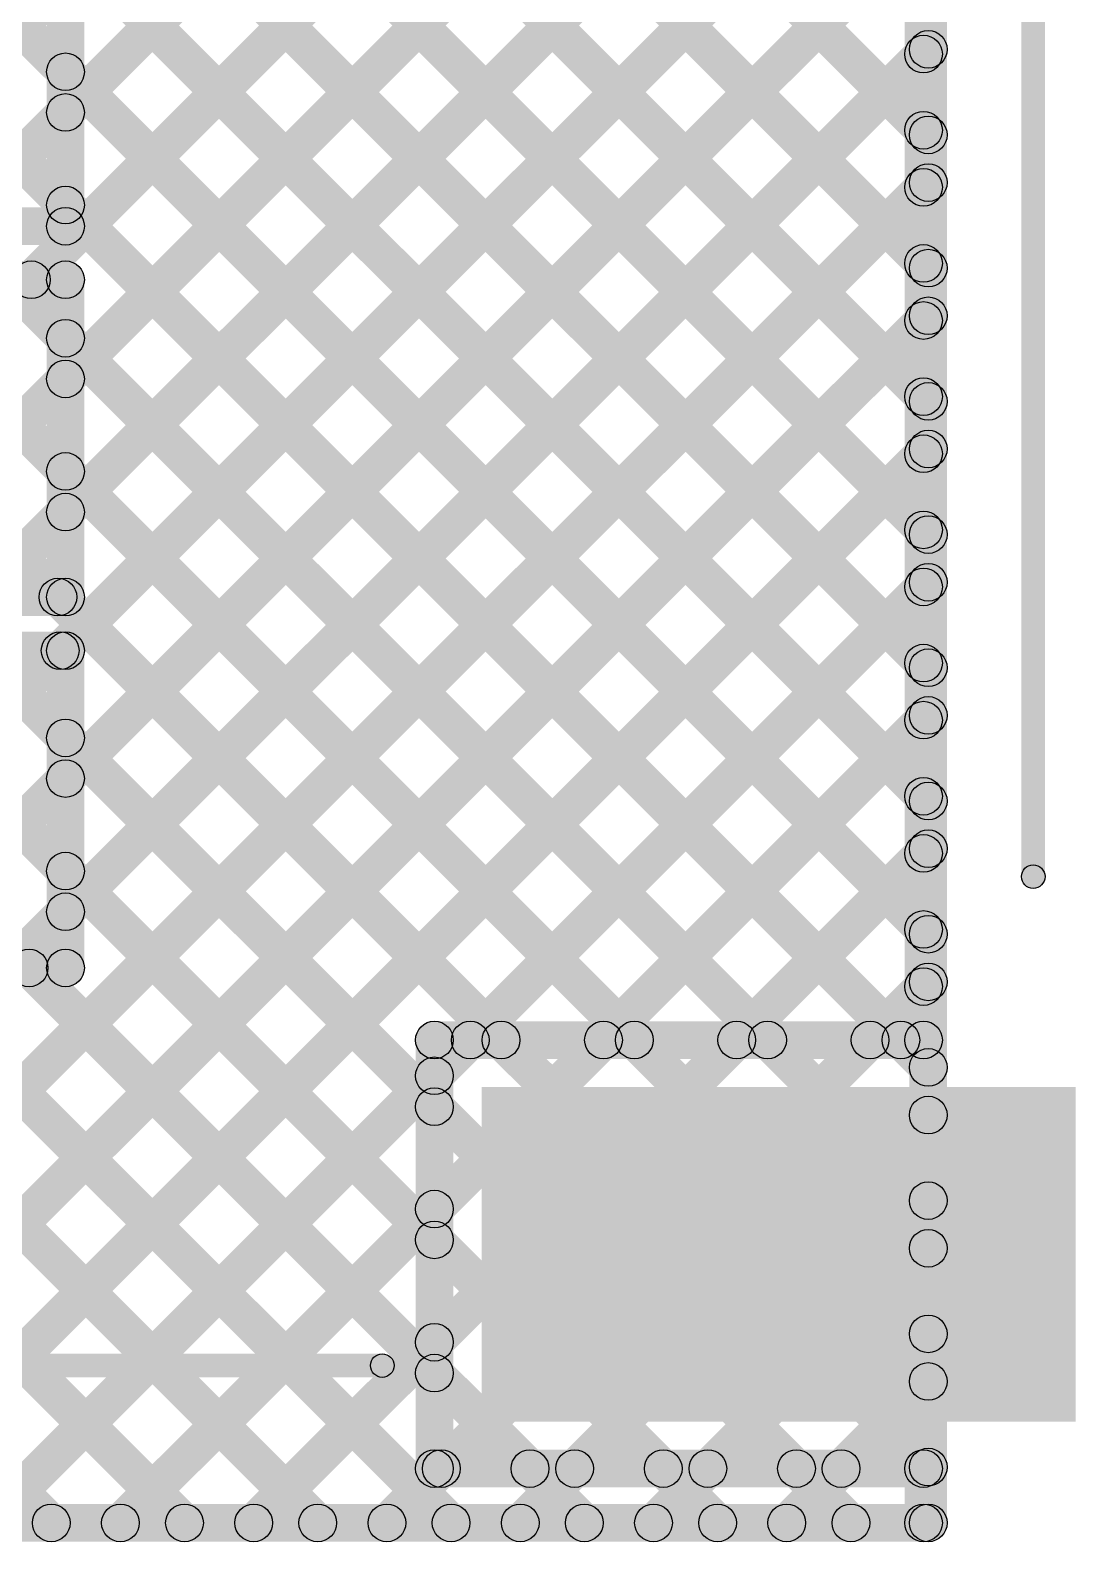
# Model space of a CAD drawing. Header units: millimetres. Extents: x 0.01 to 3.4, y 0.01 to 2.05.
# Drawn here: x 3.1714 to 3.3933, y 0.032 to 0.3529 of the extents above; entities that cross this region are included whole.
import ezdxf

# ---------------------------------------------------------------- set-up
doc = ezdxf.new("R2010")
doc.units = ezdxf.units.MM
doc.header["$MEASUREMENT"] = 0
for name, color, linetype in [('BottomLayer', 5, 'Continuous'), ('TopLayer', 1, 'Continuous'), ('TopOverlay', 2, 'Continuous'), ('TopPaste', 8, 'Continuous'), ('TopSolder', 216, 'Continuous')]:
    doc.layers.add(name, color=color, linetype=linetype)

# ---------------------------------------------------------------- blocks, each defined once
blk = doc.blocks.new('0220164_162121_61')
at = {"layer": 'TopLayer'}
blk.add_hatch(color=1, dxfattribs=at).paths.add_polyline_path([(-0.65354, -0.17618), (-0.71654, -0.17618), (-0.71654, -0.05807), (-0.65354, -0.05807)])
at = {"layer": 'TopOverlay'}
for points in [[(-0.71116, 0.132), (-0.70616, 0.132), (-0.70616, -0.033), (-0.71116, -0.033)], [(-0.60485, -0.17365), (-0.60485, -0.16865), (0, -0.16865), (0, -0.17365)]]:
    blk.add_hatch(color=2, dxfattribs=at).paths.add_polyline_path(points)
h = blk.add_hatch(color=2, dxfattribs=at)
edge = h.paths.add_edge_path()
edge.add_arc((-0.70866, -0.033), 0.0025, 0, 360)
h = blk.add_hatch(color=2, dxfattribs=at)
edge = h.paths.add_edge_path()
edge.add_arc((-0.60485, -0.17115), 0.0025, 0, 360)
at = {"layer": 'TopPaste'}
blk.add_hatch(color=8, dxfattribs=at).paths.add_polyline_path([(-0.65354, -0.17618), (-0.71654, -0.17618), (-0.71654, -0.05807), (-0.65354, -0.05807)])
at = {"layer": 'TopSolder'}
blk.add_hatch(color=216, dxfattribs=at).paths.add_polyline_path([(-0.64954, -0.18018), (-0.72054, -0.18018), (-0.72054, -0.05407), (-0.64954, -0.05407)])
at = {"layer": 'TopOverlay'}
for centre in [(-0.70866, -0.033), (-0.60485, -0.17115)]:
    blk.add_circle(centre, 0.0025, dxfattribs=at)

msp = doc.modelspace()

# ---------------------------------------------------------------- hatches: boundary and pattern name
at = {"layer": 'BottomLayer'}
for points in [[(3.366, 0.036), (3.358, 0.036), (3.358, 1.6373), (3.366, 1.6373)], [(2.27717, 1.0139), (2.28283, 1.01955), (3.26355, 0.03883), (3.2579, 0.03317)], [(2.28362, 0.97916), (2.28928, 0.98482), (3.23527, 0.03883), (3.22961, 0.03317)], [(2.27702, 0.95749), (2.28267, 0.96314), (3.20699, 0.03883), (3.20133, 0.03317)], [(2.2631, 0.94311), (2.26876, 0.94877), (3.1787, 0.03883), (3.17304, 0.03317)], [(2.96893, 0.71812), (2.97459, 0.72377), (3.36483, 0.33353), (3.35917, 0.32787)], [(2.95697, 0.70179), (2.96263, 0.70745), (3.36483, 0.30525), (3.35917, 0.29959)], [(2.9384, 0.69208), (2.94405, 0.69774), (3.36483, 0.27696), (3.35917, 0.27131)], [(3.02659, 0.5756), (3.03225, 0.58126), (3.36483, 0.24868), (3.35917, 0.24302)], [(3.02017, 0.55374), (3.02583, 0.55939), (3.36483, 0.22039), (3.35917, 0.21474)], [(2.96467, 0.14387), (2.95901, 0.14953), (3.35917, 0.54969), (3.36483, 0.54403)], [(3.02017, 0.52545), (3.02583, 0.53111), (3.36483, 0.19211), (3.35917, 0.18645)], [(2.98155, 0.13246), (2.97589, 0.13812), (3.35917, 0.5214), (3.36483, 0.51575)], [(3.02017, 0.49717), (3.02583, 0.50283), (3.36483, 0.16383), (3.35917, 0.15817)], [(2.99487, 0.11751), (2.98922, 0.12316), (3.35917, 0.49312), (3.36483, 0.48746)], [(3.02017, 0.46888), (3.02583, 0.47454), (3.36483, 0.13554), (3.35917, 0.12988)], [(3.00449, 0.09884), (2.99883, 0.10449), (3.35917, 0.46483), (3.36483, 0.45918)], [(3.02017, 0.4406), (3.02583, 0.44626), (3.36483, 0.10726), (3.35917, 0.1016)], [(3.00922, 0.07529), (3.00357, 0.08095), (3.35917, 0.43655), (3.36483, 0.43089)], [(3.02017, 0.41232), (3.02583, 0.41797), (3.36483, 0.07897), (3.35917, 0.07332)], [(3.00375, 0.04153), (2.99809, 0.04718), (3.35917, 0.40827), (3.36483, 0.40261)], [(3.0266, 0.3776), (3.03226, 0.38326), (3.36483, 0.05069), (3.35917, 0.04503)], [(3.02368, 0.03317), (3.01802, 0.03883), (3.35917, 0.37998), (3.36483, 0.37432)], [(3.0216, 0.35431), (3.02726, 0.35997), (3.3484, 0.03883), (3.34275, 0.03317)], [(3.05196, 0.03317), (3.0463, 0.03883), (3.35917, 0.3517), (3.36483, 0.34604)], [(3.00869, 0.33894), (3.01435, 0.3446), (3.32012, 0.03883), (3.31447, 0.03317)], [(2.989, 0.33035), (2.99466, 0.33601), (3.29184, 0.03883), (3.28618, 0.03317)], [(3.08024, 0.03317), (3.07459, 0.03883), (3.35917, 0.32341), (3.36483, 0.31776)], [(3.10853, 0.03317), (3.10287, 0.03883), (3.35917, 0.29513), (3.36483, 0.28947)], [(3.13681, 0.03317), (3.13116, 0.03883), (3.35917, 0.26684), (3.36483, 0.26119)], [(3.1651, 0.03317), (3.15944, 0.03883), (3.35917, 0.23856), (3.36483, 0.2329)], [(3.19338, 0.03317), (3.18772, 0.03883), (3.35917, 0.21028), (3.36483, 0.20462)], [(3.22167, 0.03317), (3.21601, 0.03883), (3.35917, 0.18199), (3.36483, 0.17633)], [(3.24995, 0.03317), (3.24429, 0.03883), (3.35917, 0.15371), (3.36483, 0.14805)], [(3.27823, 0.03317), (3.27258, 0.03883), (3.35917, 0.12542), (3.36483, 0.11977)], [(3.30652, 0.03317), (3.30086, 0.03883), (3.35917, 0.09714), (3.36483, 0.09148)], [(3.3348, 0.03317), (3.32915, 0.03883), (3.35917, 0.06885), (3.36483, 0.0632)], [(2.9971, 0.032), (2.9971, 0.04), (3.362, 0.04), (3.362, 0.032)]]:
    msp.add_hatch(color=5, dxfattribs=at).paths.add_polyline_path(points)
h = msp.add_hatch(color=5, dxfattribs=at)
edge = h.paths.add_edge_path()
edge.add_arc((3.362, 0.34887), 0.004, 0, 360)
h = msp.add_hatch(color=5, dxfattribs=at)
edge = h.paths.add_edge_path()
edge.add_arc((3.362, 0.3307), 0.004, 0, 360)
h = msp.add_hatch(color=5, dxfattribs=at)
edge = h.paths.add_edge_path()
edge.add_arc((3.362, 0.32058), 0.004, 0, 360)
h = msp.add_hatch(color=5, dxfattribs=at)
edge = h.paths.add_edge_path()
edge.add_arc((3.362, 0.30242), 0.004, 0, 360)
h = msp.add_hatch(color=5, dxfattribs=at)
edge = h.paths.add_edge_path()
edge.add_arc((3.362, 0.2923), 0.004, 0, 360)
h = msp.add_hatch(color=5, dxfattribs=at)
edge = h.paths.add_edge_path()
edge.add_arc((3.362, 0.27413), 0.004, 0, 360)
h = msp.add_hatch(color=5, dxfattribs=at)
edge = h.paths.add_edge_path()
edge.add_arc((3.362, 0.26402), 0.004, 0, 360)
h = msp.add_hatch(color=5, dxfattribs=at)
edge = h.paths.add_edge_path()
edge.add_arc((3.362, 0.24585), 0.004, 0, 360)
h = msp.add_hatch(color=5, dxfattribs=at)
edge = h.paths.add_edge_path()
edge.add_arc((3.362, 0.23573), 0.004, 0, 360)
h = msp.add_hatch(color=5, dxfattribs=at)
edge = h.paths.add_edge_path()
edge.add_arc((3.362, 0.21757), 0.004, 0, 360)
h = msp.add_hatch(color=5, dxfattribs=at)
edge = h.paths.add_edge_path()
edge.add_arc((3.362, 0.20745), 0.004, 0, 360)
h = msp.add_hatch(color=5, dxfattribs=at)
edge = h.paths.add_edge_path()
edge.add_arc((3.362, 0.18928), 0.004, 0, 360)
h = msp.add_hatch(color=5, dxfattribs=at)
edge = h.paths.add_edge_path()
edge.add_arc((3.362, 0.17916), 0.004, 0, 360)
h = msp.add_hatch(color=5, dxfattribs=at)
edge = h.paths.add_edge_path()
edge.add_arc((3.362, 0.161), 0.004, 0, 360)
h = msp.add_hatch(color=5, dxfattribs=at)
edge = h.paths.add_edge_path()
edge.add_arc((3.362, 0.15088), 0.004, 0, 360)
h = msp.add_hatch(color=5, dxfattribs=at)
edge = h.paths.add_edge_path()
edge.add_arc((3.362, 0.13271), 0.004, 0, 360)
h = msp.add_hatch(color=5, dxfattribs=at)
edge = h.paths.add_edge_path()
edge.add_arc((3.362, 0.12259), 0.004, 0, 360)
h = msp.add_hatch(color=5, dxfattribs=at)
edge = h.paths.add_edge_path()
edge.add_arc((3.362, 0.10443), 0.004, 0, 360)
h = msp.add_hatch(color=5, dxfattribs=at)
edge = h.paths.add_edge_path()
edge.add_arc((3.362, 0.09431), 0.004, 0, 360)
h = msp.add_hatch(color=5, dxfattribs=at)
edge = h.paths.add_edge_path()
edge.add_arc((3.362, 0.07614), 0.004, 0, 360)
h = msp.add_hatch(color=5, dxfattribs=at)
edge = h.paths.add_edge_path()
edge.add_arc((3.362, 0.06603), 0.004, 0, 360)
h = msp.add_hatch(color=5, dxfattribs=at)
edge = h.paths.add_edge_path()
edge.add_arc((3.362, 0.04786), 0.004, 0, 360)
h = msp.add_hatch(color=5, dxfattribs=at)
edge = h.paths.add_edge_path()
edge.add_arc((3.17587, 0.036), 0.004, 0, 360)
h = msp.add_hatch(color=5, dxfattribs=at)
edge = h.paths.add_edge_path()
edge.add_arc((3.19055, 0.036), 0.004, 0, 360)
h = msp.add_hatch(color=5, dxfattribs=at)
edge = h.paths.add_edge_path()
edge.add_arc((3.20416, 0.036), 0.004, 0, 360)
h = msp.add_hatch(color=5, dxfattribs=at)
edge = h.paths.add_edge_path()
edge.add_arc((3.21884, 0.036), 0.004, 0, 360)
h = msp.add_hatch(color=5, dxfattribs=at)
edge = h.paths.add_edge_path()
edge.add_arc((3.23244, 0.036), 0.004, 0, 360)
h = msp.add_hatch(color=5, dxfattribs=at)
edge = h.paths.add_edge_path()
edge.add_arc((3.24712, 0.036), 0.004, 0, 360)
h = msp.add_hatch(color=5, dxfattribs=at)
edge = h.paths.add_edge_path()
edge.add_arc((3.26073, 0.036), 0.004, 0, 360)
h = msp.add_hatch(color=5, dxfattribs=at)
edge = h.paths.add_edge_path()
edge.add_arc((3.27541, 0.036), 0.004, 0, 360)
h = msp.add_hatch(color=5, dxfattribs=at)
edge = h.paths.add_edge_path()
edge.add_arc((3.28901, 0.036), 0.004, 0, 360)
h = msp.add_hatch(color=5, dxfattribs=at)
edge = h.paths.add_edge_path()
edge.add_arc((3.30369, 0.036), 0.004, 0, 360)
h = msp.add_hatch(color=5, dxfattribs=at)
edge = h.paths.add_edge_path()
edge.add_arc((3.31729, 0.036), 0.004, 0, 360)
h = msp.add_hatch(color=5, dxfattribs=at)
edge = h.paths.add_edge_path()
edge.add_arc((3.33197, 0.036), 0.004, 0, 360)
h = msp.add_hatch(color=5, dxfattribs=at)
edge = h.paths.add_edge_path()
edge.add_arc((3.34558, 0.036), 0.004, 0, 360)
h = msp.add_hatch(color=5, dxfattribs=at)
edge = h.paths.add_edge_path()
edge.add_arc((3.362, 0.036), 0.004, 0, 360)
h = msp.add_hatch(color=5, dxfattribs=at)
edge = h.paths.add_edge_path()
edge.add_arc((3.362, 0.036), 0.004, 0, 360)
at = {"layer": 'TopLayer'}
for points in [[(3.357, 0.58285), (3.365, 0.58285), (3.365, 0.13853), (3.357, 0.13853)], [(3.18173, 0.33264), (3.17607, 0.3383), (3.35817, 0.5204), (3.36383, 0.51475)], [(3.17448, 0.29712), (3.16883, 0.30277), (3.35817, 0.49212), (3.36383, 0.48646)], [(3.19811, 0.46065), (3.20377, 0.46631), (3.36383, 0.30625), (3.35817, 0.30059)], [(3.22623, 0.46082), (3.23189, 0.46647), (3.36383, 0.33453), (3.35817, 0.32887)], [(3.18173, 0.27607), (3.17607, 0.28173), (3.35817, 0.46383), (3.36383, 0.45818)], [(3.17607, 0.45441), (3.18173, 0.46007), (3.36383, 0.27796), (3.35817, 0.27231)], [(3.18173, 0.24779), (3.17607, 0.25345), (3.35817, 0.43555), (3.36383, 0.42989)], [(3.17607, 0.42612), (3.18173, 0.43178), (3.36383, 0.24968), (3.35817, 0.24402)], [(3.1806, 0.21838), (3.17494, 0.22403), (3.35817, 0.40727), (3.36383, 0.40161)], [(3.17607, 0.39784), (3.18173, 0.4035), (3.36383, 0.22139), (3.35817, 0.21574)], [(3.18173, 0.19122), (3.17607, 0.19688), (3.35817, 0.37898), (3.36383, 0.37332)], [(3.1829, 0.31131), (3.1749, 0.31131), (3.1749, 0.37869), (3.1829, 0.37869)], [(3.17607, 0.36956), (3.18173, 0.37521), (3.36383, 0.19311), (3.35817, 0.18745)], [(3.18173, 0.16294), (3.17607, 0.16859), (3.35817, 0.3507), (3.36383, 0.34504)], [(3.17607, 0.34127), (3.18173, 0.34693), (3.36383, 0.16483), (3.35817, 0.15917)], [(3.08024, 0.03317), (3.07459, 0.03883), (3.35817, 0.32241), (3.36383, 0.31676)], [(3.17607, 0.31299), (3.18173, 0.31864), (3.35901, 0.14136), (3.35336, 0.1357)], [(3.0131, 0.30731), (3.0131, 0.31531), (3.1789, 0.31531), (3.1789, 0.30731)], [(3.0131, 0.29595), (3.0131, 0.30395), (3.1789, 0.30395), (3.1789, 0.29595)], [(3.1829, 0.23257), (3.1749, 0.23257), (3.1749, 0.29995), (3.1829, 0.29995)], [(3.10853, 0.03317), (3.10287, 0.03883), (3.35817, 0.29413), (3.36383, 0.28847)], [(3.17607, 0.2847), (3.18173, 0.29036), (3.33073, 0.14136), (3.32507, 0.1357)], [(3.13681, 0.03317), (3.13116, 0.03883), (3.35817, 0.26584), (3.36383, 0.26019)], [(3.17607, 0.25642), (3.18173, 0.26208), (3.30245, 0.14136), (3.29679, 0.1357)], [(3.26762, 0.1357), (3.26197, 0.14136), (3.35817, 0.23756), (3.36383, 0.2319)], [(3.0131, 0.22857), (3.0131, 0.23657), (3.1789, 0.23657), (3.1789, 0.22857)], [(3.17446, 0.22975), (3.18011, 0.2354), (3.27416, 0.14136), (3.2685, 0.1357)], [(3.0131, 0.2172), (3.0131, 0.2252), (3.1789, 0.2252), (3.1789, 0.2172)], [(3.1829, 0.15383), (3.1749, 0.15383), (3.1749, 0.2212), (3.1829, 0.2212)], [(3.29591, 0.1357), (3.29025, 0.14136), (3.35817, 0.20928), (3.36383, 0.20362)], [(3.17607, 0.19985), (3.18173, 0.20551), (3.26003, 0.12721), (3.25437, 0.12155)], [(3.32419, 0.1357), (3.31854, 0.14136), (3.35817, 0.18099), (3.36383, 0.17533)], [(3.17607, 0.17157), (3.18173, 0.17723), (3.26003, 0.09893), (3.25437, 0.09327)], [(3.0131, 0.14983), (3.0131, 0.15783), (3.1789, 0.15783), (3.1789, 0.14983)], [(3.05521, 0.15101), (3.06087, 0.15666), (3.1787, 0.03883), (3.17304, 0.03317)], [(3.08349, 0.15101), (3.08915, 0.15666), (3.20699, 0.03883), (3.20133, 0.03317)], [(3.11178, 0.15101), (3.11744, 0.15666), (3.23527, 0.03883), (3.22961, 0.03317)], [(3.14006, 0.15101), (3.14572, 0.15666), (3.26355, 0.03883), (3.2579, 0.03317)], [(3.16835, 0.15101), (3.174, 0.15666), (3.26003, 0.07064), (3.25437, 0.06499)], [(3.35248, 0.1357), (3.34682, 0.14136), (3.35817, 0.15271), (3.36383, 0.14705)], [(3.26003, 0.1281), (3.25437, 0.13376), (3.26197, 0.14136), (3.26762, 0.1357)], [(3.2572, 0.13453), (3.2572, 0.14253), (3.361, 0.14253), (3.361, 0.13453)], [(3.2612, 0.04754), (3.2532, 0.04754), (3.2532, 0.13853), (3.2612, 0.13853)], [(3.1651, 0.03317), (3.15944, 0.03883), (3.25437, 0.13376), (3.26003, 0.1281)], [(3.19338, 0.03317), (3.18772, 0.03883), (3.25437, 0.10547), (3.26003, 0.09982)], [(3.22167, 0.03317), (3.21601, 0.03883), (3.25437, 0.07719), (3.26003, 0.07153)], [(3.2572, 0.04354), (3.2572, 0.05154), (3.361, 0.05154), (3.361, 0.04354)], [(3.24995, 0.03317), (3.24429, 0.03883), (3.25583, 0.05036), (3.26149, 0.04471)], [(3.27823, 0.03317), (3.27258, 0.03883), (3.28411, 0.05036), (3.28977, 0.04471)], [(3.27465, 0.04471), (3.2803, 0.05036), (3.29184, 0.03883), (3.28618, 0.03317)], [(3.30652, 0.03317), (3.30086, 0.03883), (3.3124, 0.05036), (3.31805, 0.04471)], [(3.30293, 0.04471), (3.30859, 0.05036), (3.32012, 0.03883), (3.31447, 0.03317)], [(3.3348, 0.03317), (3.32915, 0.03883), (3.34068, 0.05036), (3.34634, 0.04471)], [(3.33121, 0.04471), (3.33687, 0.05036), (3.3484, 0.03883), (3.34275, 0.03317)], [(3.365, 0.036), (3.357, 0.036), (3.357, 0.04754), (3.365, 0.04754)], [(2.9971, 0.032), (2.9971, 0.04), (3.361, 0.04), (3.361, 0.032)]]:
    msp.add_hatch(color=1, dxfattribs=at).paths.add_polyline_path(points)
h = msp.add_hatch(color=1, dxfattribs=at)
edge = h.paths.add_edge_path()
edge.add_arc((3.361, 0.34787), 0.004, 0, 360)
h = msp.add_hatch(color=1, dxfattribs=at)
edge = h.paths.add_edge_path()
edge.add_arc((3.1789, 0.3441), 0.004, 0, 360)
h = msp.add_hatch(color=1, dxfattribs=at)
edge = h.paths.add_edge_path()
edge.add_arc((3.1789, 0.33547), 0.004, 0, 360)
h = msp.add_hatch(color=1, dxfattribs=at)
edge = h.paths.add_edge_path()
edge.add_arc((3.361, 0.3317), 0.004, 0, 360)
h = msp.add_hatch(color=1, dxfattribs=at)
edge = h.paths.add_edge_path()
edge.add_arc((3.361, 0.31958), 0.004, 0, 360)
h = msp.add_hatch(color=1, dxfattribs=at)
edge = h.paths.add_edge_path()
edge.add_arc((3.1789, 0.31582), 0.004, 0, 360)
h = msp.add_hatch(color=1, dxfattribs=at)
edge = h.paths.add_edge_path()
edge.add_arc((3.1789, 0.31131), 0.004, 0, 360)
h = msp.add_hatch(color=1, dxfattribs=at)
edge = h.paths.add_edge_path()
edge.add_arc((3.1789, 0.31131), 0.004, 0, 360)
h = msp.add_hatch(color=1, dxfattribs=at)
edge = h.paths.add_edge_path()
edge.add_arc((3.361, 0.30342), 0.004, 0, 360)
h = msp.add_hatch(color=1, dxfattribs=at)
edge = h.paths.add_edge_path()
edge.add_arc((3.17165, 0.29995), 0.004, 0, 360)
h = msp.add_hatch(color=1, dxfattribs=at)
edge = h.paths.add_edge_path()
edge.add_arc((3.1789, 0.29995), 0.004, 0, 360)
h = msp.add_hatch(color=1, dxfattribs=at)
edge = h.paths.add_edge_path()
edge.add_arc((3.1789, 0.29995), 0.004, 0, 360)
h = msp.add_hatch(color=1, dxfattribs=at)
edge = h.paths.add_edge_path()
edge.add_arc((3.361, 0.2913), 0.004, 0, 360)
h = msp.add_hatch(color=1, dxfattribs=at)
edge = h.paths.add_edge_path()
edge.add_arc((3.1789, 0.28753), 0.004, 0, 360)
h = msp.add_hatch(color=1, dxfattribs=at)
edge = h.paths.add_edge_path()
edge.add_arc((3.1789, 0.2789), 0.004, 0, 360)
h = msp.add_hatch(color=1, dxfattribs=at)
edge = h.paths.add_edge_path()
edge.add_arc((3.361, 0.27513), 0.004, 0, 360)
h = msp.add_hatch(color=1, dxfattribs=at)
edge = h.paths.add_edge_path()
edge.add_arc((3.361, 0.26302), 0.004, 0, 360)
h = msp.add_hatch(color=1, dxfattribs=at)
edge = h.paths.add_edge_path()
edge.add_arc((3.1789, 0.25925), 0.004, 0, 360)
h = msp.add_hatch(color=1, dxfattribs=at)
edge = h.paths.add_edge_path()
edge.add_arc((3.1789, 0.25062), 0.004, 0, 360)
h = msp.add_hatch(color=1, dxfattribs=at)
edge = h.paths.add_edge_path()
edge.add_arc((3.361, 0.24685), 0.004, 0, 360)
h = msp.add_hatch(color=1, dxfattribs=at)
edge = h.paths.add_edge_path()
edge.add_arc((3.361, 0.23473), 0.004, 0, 360)
h = msp.add_hatch(color=1, dxfattribs=at)
edge = h.paths.add_edge_path()
edge.add_arc((3.17729, 0.23257), 0.004, 0, 360)
h = msp.add_hatch(color=1, dxfattribs=at)
edge = h.paths.add_edge_path()
edge.add_arc((3.1789, 0.23257), 0.004, 0, 360)
h = msp.add_hatch(color=1, dxfattribs=at)
edge = h.paths.add_edge_path()
edge.add_arc((3.1789, 0.23257), 0.004, 0, 360)
h = msp.add_hatch(color=1, dxfattribs=at)
edge = h.paths.add_edge_path()
edge.add_arc((3.17777, 0.2212), 0.004, 0, 360)
h = msp.add_hatch(color=1, dxfattribs=at)
edge = h.paths.add_edge_path()
edge.add_arc((3.1789, 0.2212), 0.004, 0, 360)
h = msp.add_hatch(color=1, dxfattribs=at)
edge = h.paths.add_edge_path()
edge.add_arc((3.1789, 0.2212), 0.004, 0, 360)
h = msp.add_hatch(color=1, dxfattribs=at)
edge = h.paths.add_edge_path()
edge.add_arc((3.361, 0.21857), 0.004, 0, 360)
h = msp.add_hatch(color=1, dxfattribs=at)
edge = h.paths.add_edge_path()
edge.add_arc((3.361, 0.20645), 0.004, 0, 360)
h = msp.add_hatch(color=1, dxfattribs=at)
edge = h.paths.add_edge_path()
edge.add_arc((3.1789, 0.20268), 0.004, 0, 360)
h = msp.add_hatch(color=1, dxfattribs=at)
edge = h.paths.add_edge_path()
edge.add_arc((3.1789, 0.19405), 0.004, 0, 360)
h = msp.add_hatch(color=1, dxfattribs=at)
edge = h.paths.add_edge_path()
edge.add_arc((3.361, 0.19028), 0.004, 0, 360)
h = msp.add_hatch(color=1, dxfattribs=at)
edge = h.paths.add_edge_path()
edge.add_arc((3.361, 0.17816), 0.004, 0, 360)
h = msp.add_hatch(color=1, dxfattribs=at)
edge = h.paths.add_edge_path()
edge.add_arc((3.1789, 0.1744), 0.004, 0, 360)
h = msp.add_hatch(color=1, dxfattribs=at)
edge = h.paths.add_edge_path()
edge.add_arc((3.1789, 0.16577), 0.004, 0, 360)
h = msp.add_hatch(color=1, dxfattribs=at)
edge = h.paths.add_edge_path()
edge.add_arc((3.361, 0.162), 0.004, 0, 360)
h = msp.add_hatch(color=1, dxfattribs=at)
edge = h.paths.add_edge_path()
edge.add_arc((3.17118, 0.15383), 0.004, 0, 360)
h = msp.add_hatch(color=1, dxfattribs=at)
edge = h.paths.add_edge_path()
edge.add_arc((3.1789, 0.15383), 0.004, 0, 360)
h = msp.add_hatch(color=1, dxfattribs=at)
edge = h.paths.add_edge_path()
edge.add_arc((3.1789, 0.15383), 0.004, 0, 360)
h = msp.add_hatch(color=1, dxfattribs=at)
edge = h.paths.add_edge_path()
edge.add_arc((3.361, 0.14988), 0.004, 0, 360)
h = msp.add_hatch(color=1, dxfattribs=at)
edge = h.paths.add_edge_path()
edge.add_arc((3.2572, 0.13853), 0.004, 0, 360)
h = msp.add_hatch(color=1, dxfattribs=at)
edge = h.paths.add_edge_path()
edge.add_arc((3.2572, 0.13853), 0.004, 0, 360)
h = msp.add_hatch(color=1, dxfattribs=at)
edge = h.paths.add_edge_path()
edge.add_arc((3.2648, 0.13853), 0.004, 0, 360)
h = msp.add_hatch(color=1, dxfattribs=at)
edge = h.paths.add_edge_path()
edge.add_arc((3.2648, 0.13853), 0.004, 0, 360)
h = msp.add_hatch(color=1, dxfattribs=at)
edge = h.paths.add_edge_path()
edge.add_arc((3.27133, 0.13853), 0.004, 0, 360)
h = msp.add_hatch(color=1, dxfattribs=at)
edge = h.paths.add_edge_path()
edge.add_arc((3.29308, 0.13853), 0.004, 0, 360)
h = msp.add_hatch(color=1, dxfattribs=at)
edge = h.paths.add_edge_path()
edge.add_arc((3.29962, 0.13853), 0.004, 0, 360)
h = msp.add_hatch(color=1, dxfattribs=at)
edge = h.paths.add_edge_path()
edge.add_arc((3.32136, 0.13853), 0.004, 0, 360)
h = msp.add_hatch(color=1, dxfattribs=at)
edge = h.paths.add_edge_path()
edge.add_arc((3.3279, 0.13853), 0.004, 0, 360)
h = msp.add_hatch(color=1, dxfattribs=at)
edge = h.paths.add_edge_path()
edge.add_arc((3.34965, 0.13853), 0.004, 0, 360)
h = msp.add_hatch(color=1, dxfattribs=at)
edge = h.paths.add_edge_path()
edge.add_arc((3.35619, 0.13853), 0.004, 0, 360)
h = msp.add_hatch(color=1, dxfattribs=at)
edge = h.paths.add_edge_path()
edge.add_arc((3.361, 0.13853), 0.004, 0, 360)
h = msp.add_hatch(color=1, dxfattribs=at)
edge = h.paths.add_edge_path()
edge.add_arc((3.361, 0.13853), 0.004, 0, 360)
h = msp.add_hatch(color=1, dxfattribs=at)
edge = h.paths.add_edge_path()
edge.add_arc((3.2572, 0.13093), 0.004, 0, 360)
h = msp.add_hatch(color=1, dxfattribs=at)
edge = h.paths.add_edge_path()
edge.add_arc((3.2572, 0.13093), 0.004, 0, 360)
h = msp.add_hatch(color=1, dxfattribs=at)
edge = h.paths.add_edge_path()
edge.add_arc((3.2572, 0.12438), 0.004, 0, 360)
h = msp.add_hatch(color=1, dxfattribs=at)
edge = h.paths.add_edge_path()
edge.add_arc((3.2572, 0.10264), 0.004, 0, 360)
h = msp.add_hatch(color=1, dxfattribs=at)
edge = h.paths.add_edge_path()
edge.add_arc((3.2572, 0.0961), 0.004, 0, 360)
h = msp.add_hatch(color=1, dxfattribs=at)
edge = h.paths.add_edge_path()
edge.add_arc((3.2572, 0.07436), 0.004, 0, 360)
h = msp.add_hatch(color=1, dxfattribs=at)
edge = h.paths.add_edge_path()
edge.add_arc((3.2572, 0.06781), 0.004, 0, 360)
h = msp.add_hatch(color=1, dxfattribs=at)
edge = h.paths.add_edge_path()
edge.add_arc((3.2572, 0.04754), 0.004, 0, 360)
h = msp.add_hatch(color=1, dxfattribs=at)
edge = h.paths.add_edge_path()
edge.add_arc((3.2572, 0.04754), 0.004, 0, 360)
h = msp.add_hatch(color=1, dxfattribs=at)
edge = h.paths.add_edge_path()
edge.add_arc((3.25866, 0.04754), 0.004, 0, 360)
h = msp.add_hatch(color=1, dxfattribs=at)
edge = h.paths.add_edge_path()
edge.add_arc((3.27748, 0.04754), 0.004, 0, 360)
h = msp.add_hatch(color=1, dxfattribs=at)
edge = h.paths.add_edge_path()
edge.add_arc((3.28694, 0.04754), 0.004, 0, 360)
h = msp.add_hatch(color=1, dxfattribs=at)
edge = h.paths.add_edge_path()
edge.add_arc((3.30576, 0.04754), 0.004, 0, 360)
h = msp.add_hatch(color=1, dxfattribs=at)
edge = h.paths.add_edge_path()
edge.add_arc((3.31523, 0.04754), 0.004, 0, 360)
h = msp.add_hatch(color=1, dxfattribs=at)
edge = h.paths.add_edge_path()
edge.add_arc((3.33404, 0.04754), 0.004, 0, 360)
h = msp.add_hatch(color=1, dxfattribs=at)
edge = h.paths.add_edge_path()
edge.add_arc((3.34351, 0.04754), 0.004, 0, 360)
h = msp.add_hatch(color=1, dxfattribs=at)
edge = h.paths.add_edge_path()
edge.add_arc((3.361, 0.04754), 0.004, 0, 360)
h = msp.add_hatch(color=1, dxfattribs=at)
edge = h.paths.add_edge_path()
edge.add_arc((3.361, 0.04754), 0.004, 0, 360)
h = msp.add_hatch(color=1, dxfattribs=at)
edge = h.paths.add_edge_path()
edge.add_arc((3.17587, 0.036), 0.004, 0, 360)
h = msp.add_hatch(color=1, dxfattribs=at)
edge = h.paths.add_edge_path()
edge.add_arc((3.19055, 0.036), 0.004, 0, 360)
h = msp.add_hatch(color=1, dxfattribs=at)
edge = h.paths.add_edge_path()
edge.add_arc((3.20416, 0.036), 0.004, 0, 360)
h = msp.add_hatch(color=1, dxfattribs=at)
edge = h.paths.add_edge_path()
edge.add_arc((3.21884, 0.036), 0.004, 0, 360)
h = msp.add_hatch(color=1, dxfattribs=at)
edge = h.paths.add_edge_path()
edge.add_arc((3.23244, 0.036), 0.004, 0, 360)
h = msp.add_hatch(color=1, dxfattribs=at)
edge = h.paths.add_edge_path()
edge.add_arc((3.24712, 0.036), 0.004, 0, 360)
h = msp.add_hatch(color=1, dxfattribs=at)
edge = h.paths.add_edge_path()
edge.add_arc((3.26073, 0.036), 0.004, 0, 360)
h = msp.add_hatch(color=1, dxfattribs=at)
edge = h.paths.add_edge_path()
edge.add_arc((3.27541, 0.036), 0.004, 0, 360)
h = msp.add_hatch(color=1, dxfattribs=at)
edge = h.paths.add_edge_path()
edge.add_arc((3.28901, 0.036), 0.004, 0, 360)
h = msp.add_hatch(color=1, dxfattribs=at)
edge = h.paths.add_edge_path()
edge.add_arc((3.30369, 0.036), 0.004, 0, 360)
h = msp.add_hatch(color=1, dxfattribs=at)
edge = h.paths.add_edge_path()
edge.add_arc((3.31729, 0.036), 0.004, 0, 360)
h = msp.add_hatch(color=1, dxfattribs=at)
edge = h.paths.add_edge_path()
edge.add_arc((3.33197, 0.036), 0.004, 0, 360)
h = msp.add_hatch(color=1, dxfattribs=at)
edge = h.paths.add_edge_path()
edge.add_arc((3.34558, 0.036), 0.004, 0, 360)
h = msp.add_hatch(color=1, dxfattribs=at)
edge = h.paths.add_edge_path()
edge.add_arc((3.361, 0.036), 0.004, 0, 360)
h = msp.add_hatch(color=1, dxfattribs=at)
edge = h.paths.add_edge_path()
edge.add_arc((3.361, 0.036), 0.004, 0, 360)

# ---------------------------------------------------------------- linework, layer by layer
at = {"layer": 'BottomLayer'}
for centre in [(3.362, 0.34887), (3.362, 0.3307), (3.362, 0.32058), (3.362, 0.30242), (3.362, 0.2923), (3.362, 0.27413), (3.362, 0.26402), (3.362, 0.24585), (3.362, 0.23573), (3.362, 0.21757), (3.362, 0.20745), (3.362, 0.18928), (3.362, 0.17916), (3.362, 0.161), (3.362, 0.15088), (3.362, 0.13271), (3.362, 0.12259), (3.362, 0.10443), (3.362, 0.09431), (3.362, 0.07614), (3.362, 0.06603), (3.362, 0.04786), (3.17587, 0.036), (3.19055, 0.036), (3.20416, 0.036), (3.21884, 0.036), (3.23244, 0.036), (3.24712, 0.036), (3.26073, 0.036), (3.27541, 0.036), (3.28901, 0.036), (3.30369, 0.036), (3.31729, 0.036), (3.33197, 0.036), (3.34558, 0.036), (3.362, 0.036), (3.362, 0.036)]:
    msp.add_circle(centre, 0.004, dxfattribs=at)
at = {"layer": 'TopLayer'}
for centre in [(3.361, 0.34787), (3.1789, 0.3441), (3.1789, 0.33547), (3.361, 0.3317), (3.361, 0.31958), (3.1789, 0.31582), (3.1789, 0.31131), (3.1789, 0.31131), (3.361, 0.30342), (3.17165, 0.29995), (3.1789, 0.29995), (3.1789, 0.29995), (3.361, 0.2913), (3.1789, 0.28753), (3.1789, 0.2789), (3.361, 0.27513), (3.361, 0.26302), (3.1789, 0.25925), (3.1789, 0.25062), (3.361, 0.24685), (3.361, 0.23473), (3.17729, 0.23257), (3.1789, 0.23257), (3.1789, 0.23257), (3.17777, 0.2212), (3.1789, 0.2212), (3.1789, 0.2212), (3.361, 0.21857), (3.361, 0.20645), (3.1789, 0.20268), (3.1789, 0.19405), (3.361, 0.19028), (3.361, 0.17816), (3.1789, 0.1744), (3.1789, 0.16577), (3.361, 0.162), (3.17118, 0.15383), (3.1789, 0.15383), (3.1789, 0.15383), (3.361, 0.14988), (3.2572, 0.13853), (3.2572, 0.13853), (3.2648, 0.13853), (3.2648, 0.13853), (3.27133, 0.13853), (3.29308, 0.13853), (3.29962, 0.13853), (3.32136, 0.13853), (3.3279, 0.13853), (3.34965, 0.13853), (3.35619, 0.13853), (3.361, 0.13853), (3.361, 0.13853), (3.2572, 0.13093), (3.2572, 0.13093), (3.2572, 0.12438), (3.2572, 0.10264), (3.2572, 0.0961), (3.2572, 0.07436), (3.2572, 0.06781), (3.2572, 0.04754), (3.2572, 0.04754), (3.25866, 0.04754), (3.27748, 0.04754), (3.28694, 0.04754), (3.30576, 0.04754), (3.31523, 0.04754), (3.33404, 0.04754), (3.34351, 0.04754), (3.361, 0.04754), (3.361, 0.04754), (3.17587, 0.036), (3.19055, 0.036), (3.20416, 0.036), (3.21884, 0.036), (3.23244, 0.036), (3.24712, 0.036), (3.26073, 0.036), (3.27541, 0.036), (3.28901, 0.036), (3.30369, 0.036), (3.31729, 0.036), (3.33197, 0.036), (3.34558, 0.036), (3.361, 0.036), (3.361, 0.036)]:
    msp.add_circle(centre, 0.004, dxfattribs=at)

# ---------------------------------------------------------------- block references
at = {"rotation": 90}
msp.add_blockref('0220164_162121_61', (3.21313, 0.77807), dxfattribs=at)

doc.saveas('drawing.dxf')
